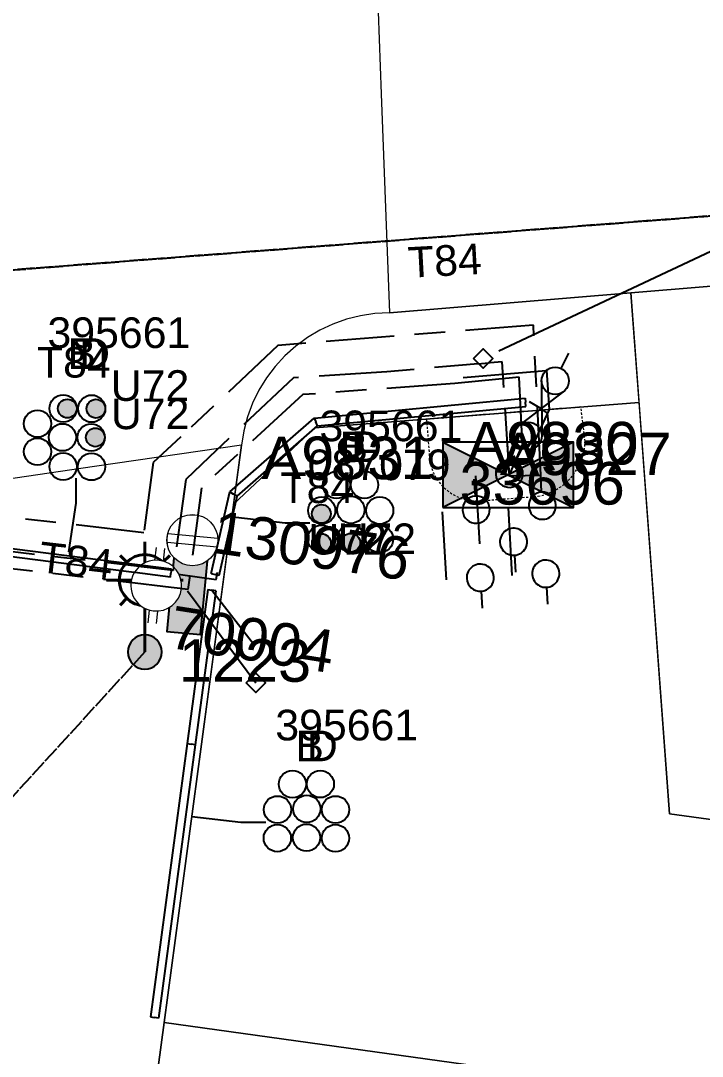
# Model space of a CAD drawing. Header units: metres. Extents: x 307881 to 309377, y 6244646 to 6245709.
# Drawn here: x 308489.6 to 308529.6, y 6245365.6 to 6245426.4 of the extents above; entities that cross this region are included whole.
import ezdxf
from ezdxf.enums import TextEntityAlignment as Align

# ---------------------------------------------------------------- set-up
doc = ezdxf.new("R2010")
doc.units = ezdxf.units.M
for name, pattern in [('Cable Exist OH', [1, 1, 0]), ('Cable Exist UG', [8.2, 4, -1.2, 1.8, -1.2]), ('HIDDEN', [0.375, 0.25, -0.125]), ('HIDDEN2', [0.1875, 0.125, -0.0625])]:
    doc.linetypes.add(name, pattern=pattern)
doc.layers.get('0').update_dxf_attribs({"color": 6})
for name, color, linetype in [('_User Miscellaneous7', 7, 'Continuous'), ('Duct_SP_EXT', 7, 'Continuous'), ('Equip_HV_EXT', 7, 'Continuous'), ('Equip_LV_EXT', 7, 'Continuous'), ('Equip_SP_SL_EXT', 7, 'Continuous'), ('Mains_HV_EXT', 7, 'Continuous'), ('Mains_LV_EXT', 7, 'Continuous'), ('Mains_SL_EXT', 7, 'Continuous'), ('Services_SP_EXT', 7, 'Continuous'), ('Sub_SP_EXT', 7, 'Continuous'), ('SupportsOH_SP_TR_HV_LV_SL_EXT', 7, 'Continuous'), ('SupportsUG_SP_LV_EXT', 7, 'Continuous'), ('Trench_SP_EXT', 7, 'Continuous')]:
    doc.layers.add(name, color=color, linetype=linetype)
for name, color, linetype, lineweight in [('Cadastre Buildings_SP_EXT', 9, 'Continuous', 5), ('Cadastre Land Parcels_SP_EXT', 9, 'Continuous', 5), ('Cadastre Other Property_SP_EXT', 9, 'HIDDEN', 5), ('Cadastre Roads_SP_EXT', 9, 'Continuous', 5)]:
    doc.layers.add(name, color=color, linetype=linetype, lineweight=lineweight)
doc.styles.add('iecARIAL', font='arial.ttf', dxfattribs={"height": 2})
doc.styles.add('POLE_LABEL', font='arial.ttf')
doc.styles.get("Standard").update_dxf_attribs({"font": 'arial.ttf'})
doc.styles.add('SWITCH_LABEL', font='arial.ttf', dxfattribs={"height": 2.5})
doc.linetypes.add('Cable E UG', pattern='A,6,-0.5,["E",Standard,S=1.7,R=0,X=0.5,Y=-1],-2.9', length=9.4)

# ---------------------------------------------------------------- blocks, each defined once
blk = doc.blocks.new('SUB_PADMOUNT_EXT')
for points in [[(0, 0), (-3.84, 1.92), (-3.84, -1.92)], [(0, 0), (3.84, 1.92), (3.84, -1.92)]]:
    blk.add_hatch(color=256).paths.add_polyline_path(points)
for p, q in [((3.84, 1.92), (-3.84, -1.92)), ((-3.84, 1.92), (3.84, -1.92))]:
    blk.add_line(p, q)
blk.add_lwpolyline([(-3.84, -1.92), (3.84, -1.92), (3.84, 1.92), (-3.84, 1.92)], close=True)
for tag, height, flags, p in [('ASSET_NUM', 2.5, 8, (2, 2)), ('STREET_CODE', 0.2, 9, (1.5, 0)), ('OPERATING_VOLTAGE', 0.2, 9, (1.5, -0.6)), ('CONSTRUCTED_VOLTAGE', 0.2, 9, (1.5, -0.2)), ('NO_PHASES', 0.2, 9, (1.5, -0.4)), ('ORIENTATION', 0.2, 9, (1.5, -0.8)), ('OWNED_BY', 0.2, 9, (1.5, -1)), ('OPERATED_BY', 0.2, 9, (1.5, -1.2)), ('SECONDARY_VOLTAGE', 0.2, 9, (1.5, -1.6)), ('STATE', 0.2, 9, (1.5, -1.8)), ('MAINTAINED_BY', 0.2, 9, (1.5, -1.4)), ('SUBSTATION_TYPE', 0.2, 9, (1.5, -2.2)), ('USAGE', 0.2, 9, (1.5, -2.4)), ('PARENT', 0.2, 9, (1.5, -2)), ('STREETNAME', 0.2, 9, (1.5, -3)), ('LEGEND', 0.2, 9, (1.5, -2.6)), ('LOCATION', 0.2, 9, (1.5, -2.8)), ('Z', 0.2, 1, (1.5, -3.6)), ('SUBURB', 0.2, 9, (1.5, -3.2)), ('NOTES', 0.2, 9, (1.5, -3.4))]:
    blk.add_attdef(tag, text='', height=height, dxfattribs=dict(flags=flags)).set_placement(p, align=Align.MIDDLE_LEFT)
blk = doc.blocks.new('PILLAR_EXT')
blk.add_hatch(color=256).paths.add_polyline_path([(-2.475, 0.99), (-2.475, -0.99), (2.475, -0.99), (2.475, 0.99)])
blk.add_lwpolyline([(-2.475, -0.99), (2.475, -0.99), (2.475, 0.99), (-2.475, 0.99)], close=True)
at = {"style": 'iecARIAL', "flags": 8}
blk.add_attdef('ASSET_NUM', (1.5, 3.5), '', height=2.5, dxfattribs=at)
for tag, p, flags in [('OWNED_BY', (0, -0.2), 9), ('STATE', (0, -0.4), 9), ('SUPPORT_TYPE', (0, -0.6), 9), ('USAGE', (0, -0.8), 9), ('LEGEND', (0, -1), 9), ('LOCATION', (0, -1.2), 9), ('NOTES', (0, -1.4), 9), ('STREETNAME', (0, -1.8), 9), ('SUBURB', (0, -2), 1), ('PARENT', (0, -1.6), 9)]:
    blk.add_attdef(tag, p, '', height=0.2, dxfattribs=dict(flags=flags))
blk = doc.blocks.new('DUCT_EXT')
blk.add_circle((0, 0.8), 0.8)
at = {"flags": 1}
blk.add_attdef('Z', (0, 0), '', height=0.2, dxfattribs=at)
at = {"flags": 9}
for tag, p in [('DUCT_CODE', (0, 0)), ('XSECT_TYPE', (0, -0.2)), ('STATE', (0, -0.6)), ('FB_REFERENCE', (0, -0.4)), ('NOTES', (0, -0.8))]:
    blk.add_attdef(tag, text='', height=0.2, dxfattribs=at).set_placement(p, align=Align.MIDDLE_LEFT)
blk = doc.blocks.new('SL_LANTERN_EXT')
at = {"lineweight": 40}
for p, q in [((0, 1.968), (0, 6.468)), ((-1.459, 5.676), (-1.061, 5.278)), ((1.458, 5.676), (1.06, 5.278)), ((-2.25, 4.218), (2.25, 4.218)), ((-1.459, 2.759), (-1.061, 3.157)), ((1.458, 2.759), (1.06, 3.157)), ((0, 0), (0, 2.721))]:
    blk.add_line(p, q, dxfattribs=at)
blk.add_circle((0, 4.218), 1.5, dxfattribs=at)
at = {"color": 7, "style": 'iecARIAL', "flags": 8}
blk.add_attdef('ASSET_NUM', (1.5, 1.5), '', height=2.5, dxfattribs=at)
for tag, p, height, flags in [('CONSTRUCTED_VOLTAGE', (0.981, -0.653), 0.2, 9), ('CONTROL_TYPE', (0.981, -0.853), 0.2, 9), ('LANTERN_PURPOSE', (0.981, -1.053), 0.2, 9), ('LANTERN_TYPE', (0.981, -1.253), 0.2, 9), ('LNUMBER', (2.181, -3.253), 2.5, 8), ('OPERATING_VOLTAGE', (0.981, -1.653), 0.2, 9), ('ORIENTATION', (0.981, -1.853), 0.2, 9), ('NO_PHASES', (0.981, -1.453), 0.2, 9), ('OWNED_BY', (0.981, -2.053), 0.2, 9), ('STATE', (0.981, -2.253), 0.2, 9), ('USAGE', (0.981, -2.453), 0.2, 9), ('CEXIST', (0.981, -2.653), 0.2, 9), ('CNEW', (0.981, -2.853), 0.2, 9), ('CNUMBER', (0.981, -3.053), 0.2, 9), ('CREMOVE', (0.981, -3.253), 0.2, 9), ('CREPLACE', (0.981, -3.453), 0.2, 9), ('LKINGHEIGHT', (0.981, -3.653), 0.2, 9), ('LBRACKET', (0.981, -3.853), 0.2, 9), ('LBRACKETVOCAB', (0.981, -4.053), 0.2, 9), ('LCATEGORY', (0.981, -4.253), 0.2, 9), ('LCHARGE1', (0.981, -4.453), 0.2, 9), ('LCHARGE1PERCENT', (0.981, -4.653), 0.2, 9), ('LCHARGE2', (0.981, -4.853), 0.2, 9), ('LCHARGE2PERCENT', (0.981, -5.053), 0.2, 9), ('LCHARGE3', (0.981, -5.253), 0.2, 9), ('LCHARGE3PERCENT', (0.981, -5.453), 0.2, 9), ('LEXIST', (0.981, -5.653), 0.2, 9), ('LLAMP', (0.981, -5.853), 0.2, 9), ('LLAMPVOCAB', (0.981, -6.053), 0.2, 9), ('LMAST', (0.981, -6.253), 0.2, 9), ('LMASTVOCAB', (0.981, -6.453), 0.2, 9), ('LNEW', (0.981, -6.653), 0.2, 9), ('LANTNUMBER', (0.981, -6.853), 0.2, 9), ('LOUTREACH', (0.981, -7.253), 0.2, 9), ('LOUTREACHVOCAB', (0.981, -7.453), 0.2, 9), ('LRATECODE', (0.981, -7.653), 0.2, 9), ('LREMOVE', (0.981, -7.853), 0.2, 9), ('LREPLACE', (0.981, -8.053), 0.2, 9), ('LTYPE', (0.981, -8.253), 0.2, 9), ('LTYPEVOCAB', (0.981, -8.453), 0.2, 9), ('LEGEND', (0.981, -8.653), 0.2, 9), ('STREETNAME', (0.981, -9.253), 0.2, 9), ('LOCATION', (0.981, -8.853), 0.2, 9), ('NOTES', (0.981, -9.053), 0.2, 9), ('SUBURB', (0.981, -9.453), 0.2, 1)]:
    blk.add_attdef(tag, p, '', height=height, dxfattribs=dict(flags=flags))
blk = doc.blocks.new('CCP_EXT')
at = {"flags": 9}
for tag, p in [('OWNED_BY', (0, -1)), ('USAGE', (0, -1.2)), ('STATE', (0, -1.8)), ('LEGEND', (0, -1.4)), ('LIFE_SUPPORT', (0, -1.6)), ('NOTES', (0, -2))]:
    blk.add_attdef(tag, text='', height=0.2, dxfattribs=at).set_placement(p, align=Align.MIDDLE_LEFT)
blk.add_wipeout([(0, 0.566), (0.566, 0), (0, -0.566), (-0.566, 0)])
blk.add_lwpolyline([(-0.566, 0), (0, 0.566), (0.566, 0), (0, -0.566), (-0.566, 0)])
at = {"flags": 1}
blk.add_attdef('Z', (0, 0), '', height=0.2, dxfattribs=at)
at = {"flags": 9}
for tag, p in [('CCP_TYPE', (0, 0)), ('OPERATING_VOLTAGE', (0, -0.6)), ('CONSTRUCTED_VOLTAGE', (0, -0.2)), ('NO_PHASES', (0, -0.4)), ('ORIENTATION', (0, -0.8))]:
    blk.add_attdef(tag, text='', height=0.2, dxfattribs=at).set_placement(p, align=Align.MIDDLE_LEFT)
blk = doc.blocks.new('POLE_EXT')
blk.add_hatch(color=256).paths.add_polyline_path([(-1, 0, 1), (1, 0, 1)])
blk.add_lwpolyline([(-1, 0, 1), (1, 0, 1)], format="xyb", close=True)
for tag, height, flags, p in [('pNumber', 2.5, 8, (-17.84, 2.067)), ('OWNED_BY', 0.2, 9, (1.355, -0.4)), ('PARENT', 0.2, 9, (1.355, -0.6)), ('SPECIAL_USE', 0.2, 9, (1.355, -0.8)), ('STATE', 0.2, 9, (1.355, -1)), ('USAGE', 0.2, 9, (1.355, -1.2)), ('cLV', 0.2, 9, (1.355, -1.4)), ('hDepth', 0.2, 9, (1.355, -1.6)), ('hDia', 0.2, 9, (1.355, -1.8)), ('cHV', 0.2, 9, (1.355, -2)), ('LBRACKET', 0.2, 9, (1.355, -2.2)), ('LExisting', 0.2, 9, (1.355, -2.4)), ('LANTNUMBER', 0.2, 9, (1.355, -2.6)), ('LOther', 0.2, 9, (1.355, -2.8)), ('LRemove', 0.2, 9, (1.355, -3)), ('cLinedev', 0.2, 9, (1.355, -3.4)), ('LEGEND', 0.2, 9, (1.355, -3.2)), ('LOCATION', 0.2, 9, (1.355, -3.6)), ('pExisting', 0.2, 9, (1.355, -3.8)), ('PFNUMBER', 0.2, 9, (1.355, -4)), ('NEWPFNUMBER', 0.2, 9, (1.355, -4.2)), ('pFooting', 0.2, 9, (1.355, -4.4)), ('pNew', 0.2, 9, (1.355, -4.6)), ('pRelocate', 0.2, 9, (1.355, -5)), ('pRemove', 0.2, 9, (1.355, -5.2)), ('pReplace', 0.2, 9, (1.355, -5.4)), ('cspan', 0.2, 9, (1.355, -6)), ('pStay', 0.2, 9, (1.355, -5.6)), ('pType', 0.2, 9, (1.355, -5.8)), ('STREETNAME', 0.2, 9, (1.355, -6.2)), ('SUBURB', 0.2, 9, (1.355, -6.4)), ('NOTES', 0.2, 9, (1.355, -6.6)), ('OPERATED_BY', 0.2, 9, (1.355, -7.014)), ('MAINTAINED_BY', 0.2, 9, (1.355, -6.814))]:
    blk.add_attdef(tag, text='', height=height, dxfattribs=dict(flags=flags)).set_placement(p, align=Align.MIDDLE_LEFT)
at = {"style": 'POLE_LABEL'}
for tag, height, flags, p in [('ASSET_NUM', 2.5, 8, (2, 2)), ('STRUCTURE_PLANT_NUMBER', 0.2, 9, (1.355, 0.028)), ('STREET_CODE', 0.2, 9, (1.355, -0.2))]:
    blk.add_attdef(tag, text='', height=height, dxfattribs=dict(at, flags=flags)).set_placement(p, align=Align.MIDDLE_LEFT)
at = {"flags": 1}
blk.add_attdef('Z', (1.355, -7.328), '', height=0.2, dxfattribs=at)
blk = doc.blocks.new('LV_UG_LINKS_CLOSED_EXT')
blk.add_wipeout([(-1.056, 1.057), (-1.18, 0.916), (-1.286, 0.761), (-1.371, 0.594), (-1.435, 0.417), (-1.476, 0.234), (-1.493, 0.047), (-1.487, -0.14), (-1.458, -0.326), (-1.406, -0.506), (-1.331, -0.678), (-1.236, -0.839), (-1.121, -0.988), (-0.988, -1.12), (-0.84, -1.235), (-0.679, -1.331), (-0.506, -1.406), (-0.326, -1.458), (-0.141, -1.487), (0.047, -1.493), (0.233, -1.476), (0.416, -1.435), (0.593, -1.371), (0.76, -1.286), (0.915, -1.181), (1.056, -1.057), (1.18, -0.916), (1.286, -0.761), (1.371, -0.594), (1.435, -0.417), (1.476, -0.234), (1.493, -0.047), (1.487, 0.14), (1.458, 0.326), (1.406, 0.506), (1.331, 0.678), (1.236, 0.839), (1.121, 0.988), (0.988, 1.12), (0.84, 1.235), (0.679, 1.331), (0.506, 1.406), (0.326, 1.458), (0.141, 1.487), (-0.047, 1.493), (-0.233, 1.476), (-0.416, 1.435), (-0.593, 1.371), (-0.76, 1.286), (-0.915, 1.181)])
at = {"lineweight": 20}
for p, q in [((-0.25, -1.479), (-0.25, 1.479)), ((0.25, -1.479), (0.25, 1.479))]:
    blk.add_line(p, q, dxfattribs=at)
blk.add_circle((0, 0), 1.5, dxfattribs=at)
at = {"flags": 9}
for tag, p in [('ACTUAL_STATUS', (0, 0)), ('OPERATING_VOLTAGE', (0, -0.6)), ('CONSTRUCTED_VOLTAGE', (0, -0.2)), ('NO_PHASES', (0, -0.4)), ('ORIENTATION', (0, -0.8)), ('STATE', (0, -1)), ('SWITCH_TYPE', (0, -1.2)), ('USAGE', (0, -1.4)), ('NOTES', (0, -1.6))]:
    blk.add_attdef(tag, text='', height=0.2, dxfattribs=at).set_placement(p, align=Align.MIDDLE_LEFT)
at = {"flags": 1}
blk.add_attdef('Z', (0, 0), '', height=0.2, dxfattribs=at)
blk = doc.blocks.new('LV_UG_LINKS_OPEN_EXT')
at = {"lineweight": 20}
for p, q in [((-0.249, 1.473), (-0.249, 2.22)), ((0.249, 1.473), (0.249, 2.22)), ((-0.249, -1.473), (-0.249, -2.22)), ((0.249, -1.473), (0.249, -2.22))]:
    blk.add_line(p, q, dxfattribs=at)
at = {"flags": 9}
for tag, p in [('ACTUAL_STATUS', (0, 0)), ('OPERATING_VOLTAGE', (0, -0.6)), ('CONSTRUCTED_VOLTAGE', (0, -0.2)), ('NO_PHASES', (0, -0.4)), ('ORIENTATION', (0, -0.8)), ('STATE', (0, -1)), ('SWITCH_TYPE', (0, -1.2)), ('USAGE', (0, -1.4)), ('NOTES', (0, -1.6))]:
    blk.add_attdef(tag, text='', height=0.2, dxfattribs=at).set_placement(p, align=Align.MIDDLE_LEFT)
at = {"flags": 1}
blk.add_attdef('Z', (0, 0), '', height=0.2, dxfattribs=at)
blk.add_wipeout([(-0.249, 1.473), (-0.432, 1.43), (-0.608, 1.365), (-0.774, 1.278), (-0.928, 1.171), (-1.067, 1.045), (-1.19, 0.903), (-1.294, 0.747), (-1.377, 0.579), (-1.439, 0.402), (-1.478, 0.218), (-1.494, 0.031), (-1.486, -0.156), (-1.455, -0.341), (-1.4, -0.521), (-1.324, -0.692), (-1.227, -0.853), (-1.11, -1), (-0.976, -1.131), (-0.827, -1.244), (-0.664, -1.338), (-0.491, -1.411), (-0.311, -1.461), (-0.125, -1.489), (0.062, -1.493), (0.249, -1.473), (0.432, -1.43), (0.608, -1.365), (0.774, -1.278), (0.928, -1.171), (1.067, -1.045), (1.19, -0.903), (1.294, -0.747), (1.377, -0.579), (1.439, -0.402), (1.478, -0.218), (1.494, -0.031), (1.486, 0.156), (1.455, 0.341), (1.4, 0.521), (1.324, 0.692), (1.227, 0.853), (1.11, 1), (0.976, 1.131), (0.827, 1.244), (0.664, 1.338), (0.491, 1.411), (0.311, 1.461), (0.125, 1.489), (-0.062, 1.493)])
at = {"lineweight": 20}
blk.add_lwpolyline([(0, -1.494, 1), (0, 1.494, 1)], format="xyb", close=True, dxfattribs=at)
blk = doc.blocks.new('LV_UG_DFUSE_CLOSED_EXT')
for points in [[(5.04, 0.726), (2.156, -0.717)], [(5.049, -0.707), (2.156, 0.717)], [(1, 0), (0, 0)], [(6.2, 0.013), (7.2, 0.013)]]:
    blk.add_lwpolyline(points)
for centre in [(1.8, 0), (5.4, 0.011)]:
    blk.add_circle(centre, 0.8)
at = {"flags": 9}
for tag, p in [('ACTUAL_STATUS', (0, 0)), ('OPERATING_VOLTAGE', (0, -0.6)), ('CONSTRUCTED_VOLTAGE', (0, -0.2)), ('NO_PHASES', (0, -0.4)), ('ORIENTATION', (0, -0.8)), ('STATE', (0, -1)), ('SWITCH_TYPE', (0, -1.2)), ('USAGE', (0, -1.4)), ('NOTES', (0, -1.6))]:
    blk.add_attdef(tag, text='', height=0.2, dxfattribs=at).set_placement(p, align=Align.MIDDLE_LEFT)
at = {"flags": 1}
blk.add_attdef('Z', (0, 0), '', height=0.2, dxfattribs=at)
blk = doc.blocks.new('SWG_HOLEC_SU_EXT')
blk.add_line((1.8, -2), (5.8, -2))
for points in [[(1.8, -0.8, 1), (1.8, 0.8, 1)], [(5.8, -0.8, 1), (5.8, 0.8, 1)]]:
    blk.add_lwpolyline(points, format="xyb", close=True)
for points in [[(1, 0), (0, 0)], [(6.6, 0), (7.6, 0)]]:
    blk.add_lwpolyline(points)
at = {"style": 'SWITCH_LABEL', "flags": 8}
blk.add_attdef('ASSET_NUM', text='', height=2.5, rotation=179.95437, dxfattribs=at).set_placement((-2.4, 0), align=Align.MIDDLE_LEFT)
at = {"flags": 1}
blk.add_attdef('Z', (0, 0), '', height=0.2, dxfattribs=at)
at = {"flags": 9}
for tag, p in [('ACTUAL_STATUS', (0, -0.4)), ('CONSTRUCTED_VOLTAGE', (0, -0.6)), ('OPERATING_VOLTAGE', (0, -1)), ('ORIENTATION', (0, -1.2)), ('NO_PHASES', (0, -0.8)), ('OWNED_BY', (0, -1.4)), ('STATE', (0, -1.8)), ('PARENT', (0, -1.6)), ('SWITCH_TYPE', (0, -2)), ('USAGE', (0, -2.2)), ('LOCATION', (0, -2.4)), ('STREETNAME', (0, -2.6)), ('SUBURB', (0, -2.8)), ('NOTES', (0, -3))]:
    blk.add_attdef(tag, text='', height=0.2, dxfattribs=at).set_placement(p, align=Align.MIDDLE_LEFT)
at = {"style": 'SWITCH_LABEL', "flags": 9}
blk.add_attdef('STREET_CODE', text='', height=0.2, dxfattribs=at).set_placement((0, -0.2), align=Align.MIDDLE_LEFT)
blk = doc.blocks.new('CABLE_LARGE_EXT')
h = blk.add_hatch(color=256)
edge = h.paths.add_edge_path()
edge.add_arc((0, 0.55), 0.55, 0, 360)
blk.add_circle((0, 0.55), 0.55)
at = {"flags": 1}
blk.add_attdef('Z', (0, 0), '', height=0.2, dxfattribs=at)
at = {"flags": 9}
for tag, p in [('COND_CODE', (0, 0)), ('XSECT_SIZE', (0, -0.6)), ('STATE', (0, -0.4)), ('FB_REFERENCE', (0, -0.2)), ('NOTES', (0, -0.8))]:
    blk.add_attdef(tag, text='', height=0.2, dxfattribs=at).set_placement(p, align=Align.MIDDLE_LEFT)

msp = doc.modelspace()

# ---------------------------------------------------------------- linework, layer by layer
at = {"layer": '_User Miscellaneous7'}
for points in [[(308492.791, 6245399.519), (308492.795, 6245398.061), (308492.374, 6245395.205)], [(308492.791, 6245399.519), (308492.795, 6245398.061), (308492.374, 6245395.205)], [(308506.544, 6245396.885), (308505.086, 6245396.88), (308502.197, 6245397.218)], [(308503.95, 6245379.311), (308502.492, 6245379.307), (308499.603, 6245379.644)]]:
    msp.add_lwpolyline(points, dxfattribs=at)
at = {"layer": 'Cadastre Land Parcels_SP_EXT', "linetype": 'Continuous'}
for points in [[(308543.568, 6245411.915), (308525.404, 6245410.407), (308527.665, 6245379.819), (308546.292, 6245377.256), (308543.568, 6245411.915)], [(308506.843, 6245402.483), (308525.88, 6245403.976), (308525.404, 6245410.408), (308511.214, 6245409.231), (308510.364, 6245409.191), (308509.524, 6245409.068), (308508.699, 6245408.864), (308507.898, 6245408.579), (308507.128, 6245408.221), (308506.397, 6245407.788), (308505.711, 6245407.286), (308505.077, 6245406.719), (308504.501, 6245406.095), (308503.989, 6245405.417), (308503.545, 6245404.691), (308503.174, 6245403.927), (308502.879, 6245403.13), (308502.662, 6245402.308), (308502.527, 6245401.469), (308502.061, 6245397.997), (308506.843, 6245402.483)], [(308548.9, 6245360.474), (308497.984, 6245367.545), (308495.583, 6245349.61), (308546.461, 6245342.653), (308548.9, 6245360.474)]]:
    msp.add_lwpolyline(points, close=True, dxfattribs=at)
at = {"layer": 'Cadastre Other Property_SP_EXT', "linetype": 'HIDDEN2'}
msp.add_lwpolyline([(308513.39, 6245402.997), (308513.554, 6245400.974), (308513.554, 6245400.974, 0.454399), (308516.782, 6245398.217), (308516.782, 6245398.217), (308519.952, 6245398.466), (308519.952, 6245398.466, 0.354189), (308522.709, 6245401.694), (308522.709, 6245401.694), (308522.46, 6245403.708), (308513.39, 6245402.997)], format="xyb", close=True, dxfattribs=at)
at = {"layer": 'Cadastre Roads_SP_EXT', "linetype": 'Continuous'}
msp.add_lwpolyline([(308599.559, 6245416.559), (308597.44, 6245431.699), (308595.334, 6245446.741), (308566.077, 6245444.555), (308566.483, 6245439.162), (308510.259, 6245434.974), (308510.737, 6245422.102), (308511.214, 6245409.231), (308525.404, 6245410.407), (308543.568, 6245411.915), (308561.779, 6245413.407), (308580.008, 6245414.938), (308599.559, 6245416.559)], close=True, dxfattribs=at)
at = {"layer": 'Duct_SP_EXT'}
for p, q in [((308506.794, 6245403.06), (308519.182, 6245404.224)), ((308506.994, 6245402.597), (308519.227, 6245403.747)), ((308519.182, 6245404.224), (308519.204, 6245403.985)), ((308519.227, 6245403.747), (308519.204, 6245403.985)), ((308501.841, 6245398.724), (308506.794, 6245403.06)), ((308502.274, 6245398.465), (308506.994, 6245402.597)), ((308506.794, 6245403.06), (308506.894, 6245402.829)), ((308506.994, 6245402.597), (308506.894, 6245402.829)), ((308501.841, 6245398.724), (308502.058, 6245398.595)), ((308502.274, 6245398.465), (308502.058, 6245398.595)), ((308500.738, 6245393.921), (308500.972, 6245393.868)), ((308501.206, 6245393.814), (308500.972, 6245393.868)), ((308501.017, 6245392.918), (308499.806, 6245383.873)), ((308500.542, 6245392.981), (308500.78, 6245392.95)), ((308501.017, 6245392.918), (308500.78, 6245392.95)), ((308499.33, 6245383.936), (308497.181, 6245367.879)), ((308499.806, 6245383.873), (308497.657, 6245367.815)), ((308499.33, 6245383.936), (308499.568, 6245383.905)), ((308499.806, 6245383.873), (308499.568, 6245383.905)), ((308497.181, 6245367.879), (308497.419, 6245367.847)), ((308497.657, 6245367.815), (308497.419, 6245367.847))]:
    msp.add_line(p, q, dxfattribs=at)
at = {"layer": 'Mains_HV_EXT', "linetype": 'Cable E UG'}
msp.add_lwpolyline([(308519.458, 6245401.078), (308520.626, 6245403.555), (308520.626, 6245403.555), (308520.464, 6245405.863)], dxfattribs=at)
at = {"layer": 'Mains_LV_EXT', "linetype": 'Cable Exist OH'}
msp.add_lwpolyline([(308475.698, 6245410.717), (308535.338, 6245415.337)], dxfattribs=at)
at = {"layer": 'Mains_SL_EXT', "linetype": 'Cable Exist OH'}
for points in [[(308535.338, 6245415.337), (308475.698, 6245410.717)], [(308496.849, 6245389.317), (308482.369, 6245373.477)]]:
    msp.add_lwpolyline(points, dxfattribs=at)
at = {"layer": 'Services_SP_EXT'}
msp.add_lwpolyline([(308517.641, 6245407.005), (308535.338, 6245415.337)], dxfattribs=at)
at = {"layer": 'Trench_SP_EXT', "linetype": 'Cable Exist UG'}
for points in [[(308518.243, 6245401.804), (308519.866, 6245401.578), (308520.283, 6245401.7), (308520.63, 6245402.072), (308520.491, 6245403.34), (308520.105, 6245403.612), (308519.443, 6245404.018)], [(308498.378, 6245393.951), (308499.793, 6245393.758), (308501.041, 6245393.576), (308501.12, 6245394.011)], [(308500.78, 6245392.95), (308503.656, 6245389.239)]]:
    msp.add_lwpolyline(points, dxfattribs=at)

# ---------------------------------------------------------------- block references
at = {"layer": '_User Miscellaneous7', "rotation": 89.97693310325278}
for name, p in [('DUCT_EXT', (308492.846, 6245403.618)), ('DUCT_EXT', (308494.526, 6245403.61)), ('CABLE_LARGE_EXT', (308492.846, 6245403.618)), ('CABLE_LARGE_EXT', (308494.526, 6245403.61)), ('DUCT_EXT', (308491.343, 6245402.728)), ('DUCT_EXT', (308492.805, 6245401.926)), ('DUCT_EXT', (308494.491, 6245401.918)), ('CABLE_LARGE_EXT', (308494.49, 6245401.924)), ('DUCT_EXT', (308491.348, 6245401.086)), ('DUCT_EXT', (308492.845, 6245400.211)), ('DUCT_EXT', (308494.515, 6245400.2))]:
    msp.add_blockref(name, p, dxfattribs=at)
at = {"layer": '_User Miscellaneous7'}
for name, p in [('DUCT_EXT', (308508.11, 6245398.328)), ('DUCT_EXT', (308509.753, 6245398.335)), ('DUCT_EXT', (308507.237, 6245396.832)), ('DUCT_EXT', (308508.951, 6245396.872)), ('DUCT_EXT', (308510.644, 6245396.832)), ('CABLE_LARGE_EXT', (308507.217, 6245396.881)), ('DUCT_EXT', (308507.225, 6245395.162)), ('DUCT_EXT', (308508.944, 6245395.186)), ('DUCT_EXT', (308510.636, 6245395.151)), ('CABLE_LARGE_EXT', (308507.225, 6245395.162)), ('CABLE_LARGE_EXT', (308508.95, 6245395.187)), ('DUCT_EXT', (308505.516, 6245380.755)), ('DUCT_EXT', (308507.158, 6245380.761)), ('DUCT_EXT', (308504.642, 6245379.258)), ('DUCT_EXT', (308506.357, 6245379.298)), ('DUCT_EXT', (308508.049, 6245379.258)), ('DUCT_EXT', (308504.631, 6245377.588)), ('DUCT_EXT', (308506.35, 6245377.612)), ('DUCT_EXT', (308508.041, 6245377.578))]:
    msp.add_blockref(name, p, dxfattribs=at)
at = {"layer": 'Equip_HV_EXT'}
ref = msp.add_blockref('SWG_HOLEC_SU_EXT', (308518.145, 6245401.582), dxfattribs=dict(at, rotation=273.5774444825577))
ref.add_attrib('ASSET_NUM', 'A9830', dxfattribs={"layer": '0', "height": 2.5, "style": 'SWITCH_LABEL'}).set_placement((308515.746, 6245402.832), align=Align.TOP_LEFT)
ref = msp.add_blockref('SWG_HOLEC_SU_EXT', (308516.201, 6245399.471), dxfattribs=dict(at, rotation=273.4728521297278))
ref.add_attrib('ASSET_NUM', 'A9831', dxfattribs={"layer": '0', "height": 2.5, "style": 'SWITCH_LABEL'}).set_placement((308513.802, 6245400.721), align=Align.MIDDLE_RIGHT)
ref = msp.add_blockref('SWG_HOLEC_SU_EXT', (308520.102, 6245399.707), dxfattribs=dict(at, rotation=272.9356734583776))
ref.add_attrib('ASSET_NUM', 'A9827', dxfattribs={"layer": '0', "height": 2.5, "style": 'SWITCH_LABEL'}).set_placement((308517.703, 6245400.957), align=Align.MIDDLE_LEFT)
at = {"layer": 'Equip_LV_EXT', "rotation": 63.63656778391912}
msp.add_blockref('LV_UG_DFUSE_CLOSED_EXT', (308518.567, 6245400.404), dxfattribs=at)
at = {"layer": 'Equip_SP_SL_EXT'}
ref = msp.add_blockref('SL_LANTERN_EXT', (308496.849, 6245389.317), dxfattribs=at)
ref.add_attrib('ASSET_NUM', '70004', dxfattribs={"layer": '0', "height": 2.5, "rotation": 351.05684, "style": 'iecARIAL'}).set_placement((308498.349, 6245390.817), align=Align.MIDDLE_LEFT)
at = {"layer": 'Sub_SP_EXT'}
ref = msp.add_blockref('SUB_PADMOUNT_EXT', (308518.187, 6245399.725), dxfattribs=at)
ref.add_attrib('ASSET_NUM', '33696', dxfattribs={"layer": '0', "height": 2.5}).set_placement((308520.187, 6245400.475), align=Align.TOP_CENTER)
at = {"layer": 'SupportsUG_SP_LV_EXT'}
ref = msp.add_blockref('PILLAR_EXT', (308499.361, 6245392.901), dxfattribs=dict(at, rotation=264.6267139109115))
ref.add_attrib('ASSET_NUM', '130976', dxfattribs={"layer": '0', "height": 2.5, "rotation": 351.83774, "style": 'iecARIAL'}).set_placement((308500.861, 6245396.401), align=Align.MIDDLE_LEFT)

# ---------------------------------------------------------------- texts
at = {"layer": '_User Miscellaneous7'}
for rotation, p in [(3.09906, (308512.351, 6245411.295)), (353.39128, (308490.55, 6245394.022))]:
    msp.add_text('T84', height=1.8, rotation=rotation, dxfattribs=at).set_placement(p)
for s, p in [('395661', (308491.129, 6245407.173)), ('B', (308492.305, 6245405.941)), ('D', (308492.985, 6245405.949)), ('T84', (308490.509, 6245405.437)), ('U72', (308494.847, 6245404.068)), ('U72', (308494.854, 6245402.407)), ('395661', (308507.107, 6245401.698)), ('B', (308508.282, 6245400.466)), ('D', (308508.962, 6245400.474)), ('T84', (308504.814, 6245398.063)), ('U72', (308506.446, 6245395.04)), ('U72', (308508.17, 6245395.065)), ('395661', (308504.512, 6245384.124)), ('B', (308505.688, 6245382.892)), ('D', (308506.368, 6245382.9))]:
    msp.add_text(s, height=1.8, dxfattribs=at).set_placement(p)
at = {"layer": 'Cadastre Other Property_SP_EXT'}
msp.add_text('087079', height=1.8, dxfattribs=at).set_placement((308506.415, 6245399.411))

# ---------------------------------------------------------------- next in the draw order: block references
at = {"layer": 'Services_SP_EXT'}
for p in [(308516.729, 6245406.549), (308503.373, 6245387.501)]:
    msp.add_blockref('CCP_EXT', p, dxfattribs=at)

# ---------------------------------------------------------------- next in the draw order: block references
for p in [(308516.729, 6245406.549), (308503.373, 6245387.501)]:
    msp.add_blockref('CCP_EXT', p, dxfattribs=at)

# ---------------------------------------------------------------- next in the draw order: linework, layer by layer
at = {"layer": 'Cadastre Buildings_SP_EXT', "linetype": 'Continuous'}
msp.add_lwpolyline([(308551.132, 6245376.595), (308546.292, 6245377.256), (308527.665, 6245379.819), (308525.88, 6245403.976), (308506.843, 6245402.483), (308502.061, 6245397.997), (308500.133, 6245383.603), (308497.984, 6245367.545), (308548.9, 6245360.474), (308551.132, 6245376.595)], close=True, dxfattribs=at)
at = {"layer": 'Cadastre Roads_SP_EXT', "linetype": 'Continuous'}
msp.add_lwpolyline([(308486.52, 6245281.977), (308488.981, 6245300.369), (308491.382, 6245318.27), (308493.487, 6245333.964), (308495.583, 6245349.61), (308497.984, 6245367.545), (308500.133, 6245383.603), (308502.527, 6245401.469), (308493.886, 6245400.209), (308481.747, 6245398.439), (308478.031, 6245398.057), (308470.751, 6245343.337), (308474.168, 6245342.865), (308471.752, 6245325.116), (308469.383, 6245307.603), (308467.111, 6245289.585), (308464.358, 6245269.293), (308461.898, 6245251.225), (308473.652, 6245249.748), (308482.056, 6245248.692), (308486.52, 6245281.977)], close=True, dxfattribs=at)
at = {"layer": 'Mains_HV_EXT', "linetype": 'Cable E UG'}
msp.add_lwpolyline([(308520.431, 6245405.826), (308515.552, 6245405.429)], dxfattribs=at)

# ---------------------------------------------------------------- next in the draw order: block references
at = {"layer": 'SupportsOH_SP_TR_HV_LV_SL_EXT'}
ref = msp.add_blockref('POLE_EXT', (308496.849, 6245389.317), dxfattribs=at)
ref.add_attrib('ASSET_NUM', '1223', dxfattribs={"layer": '0', "height": 2.5, "style": 'POLE_LABEL'}).set_placement((308498.849, 6245390.067), align=Align.TOP_LEFT)

# ---------------------------------------------------------------- next in the draw order: block references
at = {"layer": 'Equip_LV_EXT', "rotation": 264.6267139109115}
msp.add_blockref('LV_UG_LINKS_CLOSED_EXT', (308499.642, 6245395.887), dxfattribs=at)

# ---------------------------------------------------------------- next in the draw order: linework, layer by layer
at = {"layer": 'Duct_SP_EXT'}
for p, q in [((308500.738, 6245393.921), (308501.841, 6245398.724)), ((308501.206, 6245393.814), (308502.274, 6245398.465))]:
    msp.add_line(p, q, dxfattribs=at)
at = {"layer": 'Mains_HV_EXT', "linetype": 'Cable Exist UG'}
msp.add_lwpolyline([(308518.275, 6245399.664), (308520.102, 6245399.707), (308520.102, 6245399.707), (308519.669, 6245408.515), (308504.665, 6245407.329), (308498.964, 6245401.947), (308497.328, 6245400.441), (308496.792, 6245396.319), (308486.663, 6245397.492)], dxfattribs=at)

# ---------------------------------------------------------------- next in the draw order: block references
at = {"layer": 'Equip_LV_EXT', "rotation": 173.3912814451109}
msp.add_blockref('LV_UG_LINKS_OPEN_EXT', (308497.518, 6245393.215), dxfattribs=at)

# ---------------------------------------------------------------- next in the draw order: linework, layer by layer
at = {"layer": 'Duct_SP_EXT'}
for p, q in [((308498.408, 6245394.189), (308484.932, 6245395.908)), ((308498.347, 6245393.713), (308484.872, 6245395.432)), ((308498.347, 6245393.713), (308498.378, 6245393.951)), ((308498.408, 6245394.189), (308498.378, 6245393.951)), ((308500.542, 6245392.981), (308499.33, 6245383.936))]:
    msp.add_line(p, q, dxfattribs=at)
at = {"layer": 'Mains_HV_EXT', "linetype": 'Cable Exist UG'}
msp.add_lwpolyline([(308518.275, 6245399.664), (308517.842, 6245406.357), (308517.842, 6245406.357), (308511.071, 6245405.782), (308505.572, 6245405.415), (308500.621, 6245400.759), (308499.257, 6245399.451), (308498.513, 6245394.106), (308484.406, 6245395.74), (308484.406, 6245395.74), (308484.719, 6245398.035), (308485.72, 6245398.859)], dxfattribs=at)
at = {"layer": 'Mains_LV_EXT', "linetype": 'Cable Exist UG'}
for points in [[(308518.238, 6245399.624), (308519.026, 6245401.494), (308519.026, 6245401.494), (308518.836, 6245405.462), (308515.057, 6245405.096), (308515.057, 6245405.096), (308506.125, 6245404.433), (308500.173, 6245398.968), (308499.372, 6245392.986)], [(308499.372, 6245392.986), (308498.398, 6245393.113), (308498.398, 6245393.113), (308483.278, 6245394.864), (308483.728, 6245398.169), (308485.795, 6245398.895)]]:
    msp.add_lwpolyline(points, dxfattribs=at)
at = {"layer": 'Services_SP_EXT'}
msp.add_lwpolyline([(308499.361, 6245392.901), (308503.373, 6245387.501)], dxfattribs=at)

doc.saveas('drawing.dxf')
